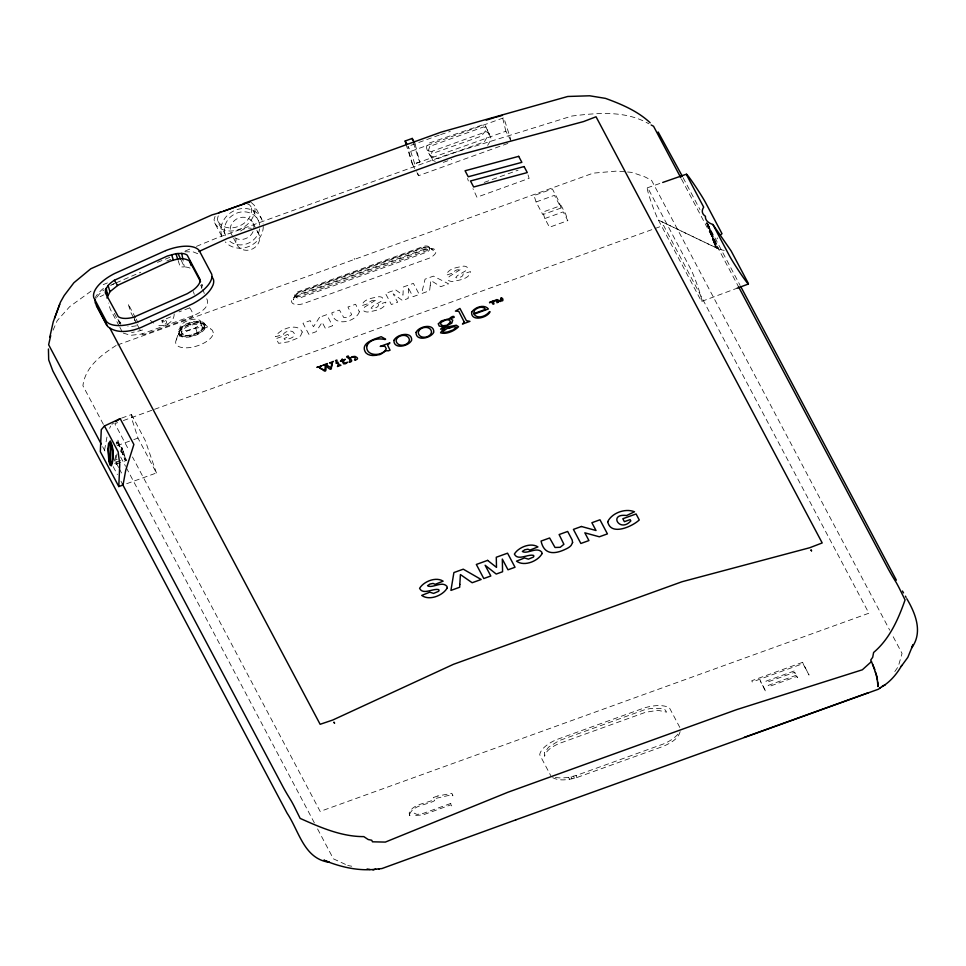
<?xml version="1.0" encoding="UTF-8"?>
<svg xmlns="http://www.w3.org/2000/svg" width="966" height="966" viewBox="0 0 966 966"><rect width="100%" height="100%" fill="white"/><g stroke="black" fill="none" stroke-linecap="round" stroke-linejoin="round"><path stroke-width="0.72" stroke-dasharray="4.83 3.62" d="M121.595 418.109L131.497 414.535L131.388 417.602L137.981 438.093L156.444 472.966L125.809 484.026M104.557 450.156L107.262 435.437M120.714 451.798L121.776 447.5L123.25 451.219A12.027 0.857 70.1 0 1 124.674 458.995A12.027 0.857 70.1 0 1 117.864 440.182L116.174 443.02M121.209 451.943L122.223 448.333M680.161 731.612C678.217 739.195 670.259 743.12 663.714 746.163L576.75 777.582C569.034 779.695 560.123 781.47 552.637 777.678M114.7 460.082L116.125 453.948M117.043 453.923L115.328 461.362L114.688 460.166L117.212 459.261M174.194 313.914C174.303 322.91 163.423 327.691 155.937 324.926M201.749 287.192L201.906 284.282L202.848 287.144M409.584 814.302C413.46 804.726 426.912 805.089 434.64 800.669L434.229 799.389C426.501 803.797 413.05 803.446 409.161 813.01L409.874 815.702L409.463 814.423M176.271 339.923L178.903 331.592M215.08 216.336L214.054 219.56L214.681 222.904L222.494 237.66A21.687 19.344 -27.9 0 1 236.585 209.731A21.687 19.344 -27.9 0 1 263.09 223.907M218.28 215.865C214.983 223.243 224.269 229.461 225.766 236.115A18.064 16.108 -27.9 0 1 242.333 211.856A18.064 16.108 -27.9 0 1 258.188 233.675A18.064 16.108 -27.9 0 1 229.063 240.643M53.07 330.191L57.211 320.652L69.709 306.633L92.543 290.078M109.629 428.288L110.619 426.042M201.254 288.484L201.616 287.687M116.367 444.106L118.275 440.882L117.864 440.182M487.661 145.383L491.38 139.128L485.5 126.015L482.698 124.843L428.216 143.391C423.168 148.752 431.355 155.248 432.635 160.344L435.243 161.37M894.794 671.551L898.247 666.625L902.051 653.439L891.618 633.744M114.737 463.414L116.234 464.115L117.127 463.112M189.541 307.84C189.517 307.019 195.325 315.761 191.739 317.307L144.067 334.526L142.449 334.441L139.732 329.334M114.954 461.736L115.92 462.376L117.152 461.422M103.422 288.448C100.79 290.271 87.073 303.892 103.833 294.799M189.396 307.973L179.024 311.897M111.923 424.315L113.541 423.096M116.162 345.454C101.309 354.933 85.213 366.887 82.907 385.724L103.736 425.064M170.668 316.884L161.322 320.905M111.947 284.656L114.688 283.473M116.065 282.881L140.734 272.255M166.78 261.025L170.897 259.25M103.217 284.644L107.395 282.929M157.482 262.366L170.004 257.234M185.315 250.943L190.882 248.66M196.448 246.378L217.326 237.805L445.954 155.224L571.957 116.029C597.64 112.877 625.413 110.281 648.802 123.769M701.859 301.332L737.094 288.218M410.852 145.335L439.204 135.095M510.978 140.879L505.87 131.231L412.627 164.594L412.084 162.831A50.884 3.598 70.1 0 1 408.195 147.581L408.026 146.349L410.695 151.384L503.793 117.755L510.7 139.225M405.949 144.043L412.47 164.292L419.679 162.046L415.078 143.801M443.297 162.397L451.738 159.342M417.203 173.252L418.52 175.715L510.205 142.594M484.232 182.393L518.078 170.173M117.574 344.947L593.172 173.156L617.093 171.054L626.089 171.876M536.082 201.979L554.424 195.349L561.125 207.992L542.783 214.621L536.082 201.979L534.029 195.567L552.371 188.95L559.06 201.592L561.125 207.992M544.848 218.521L563.19 211.892L567.803 220.622L549.461 227.251L544.848 218.521L542.783 212.122L561.125 205.492L565.75 214.223L567.803 220.622M117.671 422.625L114.833 423.639L128.949 450.301M123.346 420.572L153.123 409.813M154.536 409.306L663.57 225.428L868.893 613.217L320.157 811.428L132.475 456.954M117.091 445.64L132.402 440.098M133.803 439.602L137.981 438.093M116.294 462.316L125.254 459.079M116.234 464.115L125.834 460.637M555.305 777.34A26.65 11.906 -17.8 0 0 568.551 777.304L576.086 775.529L663.231 744.049A26.65 11.906 -17.8 0 0 678.953 732.675M647.292 187.839L661.299 182.96M440.617 134.576L450.277 131.436M184.76 251.764L193.405 251.957L199.515 254.42M627.586 172.008L632.078 172.419L644.769 176.826L651.543 180.316L889.722 630.158M347.712 865.488L351.745 866.236M427.383 150.442L434.797 152.676L481.37 136.134L486.405 129.746L485.5 126.015M251.269 202.498L254.493 205.504L261.665 219.041M247.429 203.886L249.626 204.901L251.16 206.953L258.381 220.598M724.246 250.399A31.48 10.095 -8.6 0 1 718.837 249.035L658.426 220.115A18.04 1.28 70.1 0 1 649.659 197.535A18.04 1.28 70.1 0 1 648.548 189.384L690.726 269.055A18.04 1.28 70.1 0 1 699.493 291.635A18.04 1.28 70.1 0 1 700.604 299.786L658.426 220.115L717.762 248.588L708.283 224.945M345.442 864.389L333.403 858.834L317.174 828.176M123.298 333.113L130.736 335.323L141.555 334.079L194.275 315.194C200.759 312.501 211.204 306.343 206.338 297.902M117.9 319.42L121.088 323.417M489.726 134.008L486.321 131.69L432.345 151.191L430.981 155.224L432.635 160.344M203.657 323.658L210.66 328.911M150.322 320.326L153.691 323.079M218.002 221.431C227.517 236.066 254.831 223.617 251.16 206.953M214.681 222.904C217.628 228.507 224.209 230.862 230.21 231.043A21.469 17.4 -25.5 0 0 249.868 221.878C253.43 217.35 256.34 211.325 254.493 205.504M683.095 177.696L700 209.622M707.052 222.929L740.161 285.465M681.453 178.964L738.519 286.733M412.47 164.292L416.551 172.008M679.822 727.422L669.486 707.909A26.65 11.906 -17.8 0 0 644.129 707.981L556.984 739.461A26.65 11.906 -17.8 0 0 539.716 754.784L550.729 775.601M354.184 258.405L354.667 259.311M253.044 223.146L256.231 229.159M256.859 230.355L258.779 233.965M233.023 237.177L231.115 233.567A12.147 10.831 -27.9 0 1 240.534 217.507A12.147 10.831 -27.9 0 1 253.853 228.761M233.663 238.385L236.839 244.386M200.65 285.175L202.003 287.735M135.494 317.814L128.055 303.747L130.941 312.718L133.646 317.826M136.17 319.082L138.21 322.922M134.322 319.106L136.351 322.934M137.027 324.214L139.056 328.054M114.29 313.322L119.712 323.562L119.253 321.98M119.168 326.001L110.366 309.374L108.337 303.058M119.844 327.269L122.549 332.389M131.497 414.535L145.19 440.387L156.444 472.966M117.152 442.488L121.1 449.951M121.487 450.675L126.775 460.661M120.641 457.003L125.568 466.312M126.28 467.641L315.182 824.421M116.596 463.656L118.625 467.484M119.301 468.752L122.67 475.127M102.625 446.69L106.139 453.344M113.191 466.65L117.417 474.632M120.967 481.153L123.02 485.029M568.551 777.304L569.59 779.272M181.173 260.192L184.337 266.906A20.745 9.274 -17.8 0 1 190.7 268.415M571.051 776.833L571.969 778.813M708.102 224.317L718.837 249.035M707.064 223.291L715.359 242.478M706.81 223.218L715.13 243.625L706.738 222.748M707.909 224.233L717.762 248.588A31.48 10.095 -8.6 0 1 715.335 247.018L707.076 222.808M573.575 776.241L574.384 778.246M707.1 224.064L715.057 244.772L706.979 223.17M121.776 447.5L122.127 448.417A10.36 0.737 70.1 0 1 124.566 458.27A10.36 0.737 70.1 0 1 118.395 441.462L118.275 440.882M708.078 224.837L716.82 248.105L708.006 224.184M707.003 223.472L715.118 245.895L707.498 223.931M707.824 224.064L716.011 247.574L708.332 224.812M202.884 289.269L204.273 293.507M178.118 260.446L180.244 266.978L184.337 266.906L182.779 258.828M193.369 291.611L194.275 294.376M528.028 174.882L529.139 178.348L476.938 197.209L472.942 188.636M467.532 178.42L468.353 180.968M413.436 142.847L419.522 161.745M410.695 151.384L415.754 167.13M417.59 172.854L418.52 175.715M429.109 247.139L429.52 248.419A6.303 2.813 -17.8 0 1 427.37 251.897L300.064 297.878A6.303 2.813 -17.8 0 1 295.511 296.816L295.089 295.536A6.303 2.813 -17.8 0 1 297.25 292.058L424.545 246.076A6.303 2.813 -17.8 0 1 429.109 247.139A6.303 2.813 -17.8 0 1 426.948 250.617L299.653 296.598A6.303 2.813 -17.8 0 1 295.089 295.536M576.086 775.529L576.75 777.582M204.623 323.598L205.034 324.878A14.067 6.291 -17.8 0 0 183.202 327.172A14.067 6.291 -17.8 0 0 186.39 337.279A14.067 6.291 -17.8 0 0 205.529 326.448L204.623 323.598A14.067 6.291 -17.8 0 0 182.791 325.892A14.067 6.291 -17.8 0 0 185.979 335.999A14.067 6.291 -17.8 0 0 205.118 325.168M203.754 323.936L204.164 325.216A13.126 5.868 -17.8 0 0 183.794 327.353A13.126 5.868 -17.8 0 0 186.776 336.784A13.126 5.868 -17.8 0 0 204.623 326.677L203.754 323.936A13.126 5.868 -17.8 0 0 183.383 326.073A13.126 5.868 -17.8 0 0 186.366 335.504A13.126 5.868 -17.8 0 0 204.212 325.397M200.276 320.966L201.918 326.085M195.579 327.764L197.233 332.884M180.437 328.633L182.079 333.753M179.434 333.342L179.845 334.622M178.553 333.681L178.964 334.96M165.572 320.289C169.485 323.815 161.274 326.689 162.24 321.497M133.876 317.15L134.962 320.821M505.87 131.231L502.441 117.043M120.013 322.704L120.46 324.274M136.435 325.771A20.745 9.274 -17.8 0 1 127.898 326.484M253.044 231.623A12.147 10.831 -27.9 0 1 234.847 237.793M257.222 231.599A12.147 10.831 -27.9 0 1 250.882 249.614A12.147 10.831 -27.9 0 1 236.042 238.771M240.582 231.031A12.147 10.831 -27.9 0 1 251.377 228.29M97.168 297.021A33.218 14.84 -17.8 0 1 104.05 289.788M110.643 285.525A33.218 14.84 -17.8 0 1 113.855 283.883M142.461 329.986A33.218 14.84 -17.8 0 1 131.569 332.473M263.271 226.479A21.687 19.344 -27.9 0 1 248.89 246.487A21.687 19.344 -27.9 0 1 225.259 241.898M715.335 247.018A31.48 16.748 -6.2 0 1 717.641 237.926M295.511 296.816A6.303 2.813 -17.8 0 1 297.661 293.338L424.955 247.356A6.303 2.813 -17.8 0 1 429.52 248.419M359.364 311.789C356.152 321.75 333.825 327.715 331.821 312.815L339.464 310.062L343.763 317.536L348.291 317.222L351.672 314.675L347.941 306.995L355.585 304.242L359.364 311.789M375.388 300.354L364.46 307.188L363.421 310.315A9.117 4.081 -17.8 0 0 367.78 312.03C373.842 310.823 385.06 309.772 385.881 302.141L378.479 304.568L378.153 306.125A4.045 1.811 -17.8 0 1 376.148 307.599L372.417 308.589L371.113 308.106L372.779 306.198L381.606 301.03L382.633 298.108A7.547 3.369 -17.8 0 0 378.926 296.719C373.287 297.951 363.18 298.784 361.912 305.667L369.241 303.239L369.869 301.718L372.236 300.462L375.388 300.354M460.021 269.78L449.105 276.614L448.055 279.754A9.117 4.081 -17.8 0 0 452.414 281.456C458.476 280.249 469.693 279.198 470.514 271.567L463.112 273.994L462.786 275.551A4.045 1.811 -17.8 0 1 460.782 277.025L457.051 278.015L455.747 277.544L457.413 275.624L466.24 270.456L467.266 267.534A7.547 3.369 -17.8 0 0 463.559 266.145C457.92 267.377 447.813 268.21 446.558 275.093L453.875 272.678L454.503 271.144L456.87 269.888L460.021 269.78M408.497 288.254L408.159 298.458L402.472 300.511L393.162 293.797L397.642 302.261L391.363 304.519L385.494 293.435L395.565 289.8L402.991 295.149L403.305 286.999L413.388 283.364L419.256 294.449L412.977 296.719L408.497 288.254M302.261 332.038L300.643 335.721A10.747 4.806 -17.8 0 1 297.286 338.281L288.387 341.831L278.631 343.341L276.119 338.619L287.965 334.345L289.184 336.651L284.064 338.498L284.608 339.537L287.59 339.151A8.175 3.659 -17.8 0 0 291.382 337.919L292.432 337.363A5.12 2.294 -17.8 0 0 294.364 335.444C295.185 329.068 285.018 330.384 283.207 334.598L275.503 336.675C279.319 329.068 297.685 322.125 302.261 332.038M430.22 285.453L429.629 290.706L421.599 293.604L425.052 279.15L433.408 276.131L448.598 283.847L440.774 286.673L430.848 280.478L430.22 285.453M544.558 752.707L544.534 756.233C546.358 749.652 553.252 746.223 558.988 743.554L645.517 712.292L657.81 710.3L666.6 712.135L665.151 709.865L660.14 708.32L650.613 708.489L644.696 709.72L559.048 740.656L548.579 747.153L544.558 752.707M189.795 324.866L190.93 324.648L189.795 324.866M294.727 295.62L293.386 299.822L298.494 295.451L424.931 249.783L430.788 249.3L433.42 250.242L428.989 247.127L423.845 247.187L298.277 292.541L294.727 295.62M429.798 146.385L428.433 150.418L430.087 155.538L437.936 158.605L484.377 141.821L488.832 134.322L487.19 129.203L483.785 126.884L429.798 146.385M319.553 317.259L313.455 326.762L310.207 320.627L302.986 323.236L308.866 334.321L316.087 331.712L322.149 322.27L325.373 328.368L332.57 325.759L326.701 314.675L319.553 317.259M424.835 249.023L297.878 294.884A11.556 5.168 -17.8 0 0 291.804 302.443A11.556 5.168 -17.8 0 0 302.66 303.892L429.616 258.043A11.556 5.168 -17.8 0 0 435.69 250.472A11.556 5.168 -17.8 0 0 424.835 249.023M802.577 662.35L751.802 680.692L752.212 681.972L802.988 663.63L809.037 675.053L802.577 662.35M437.513 796.056L433.275 797.59L433.686 798.87L452.257 794.62L452.897 795.827L451.846 793.34L437.513 796.056M794.149 671.008L765.929 681.199L766.34 682.479L794.559 672.288L795.199 673.495L794.149 671.008M796.37 675.222L768.163 685.413L768.574 686.693L796.781 676.502L797.421 677.697L796.37 675.222M450.711 803.471L422.504 813.662L416.901 814.398L413.69 812.901L415.863 815.413L422.915 814.942L451.122 804.75L452.076 806.55L450.711 803.471M163.966 320.048L163.52 320.181A1.775 0.797 -17.8 0 0 162.554 321.738A1.775 0.797 -17.8 0 0 165.415 320.893A1.775 0.797 -17.8 0 0 163.966 320.048M764.903 689.567L760.121 680.547L765.313 690.847L764.903 689.567M213.269 332.775L212.58 330.601A19.549 8.73 -17.8 0 0 182.26 333.777A19.549 8.73 -17.8 0 0 186.679 347.832A19.549 8.73 -17.8 0 0 213.269 332.775M186.933 335.528A10.711 4.782 -17.8 0 0 202.292 327.281A10.711 4.782 -17.8 0 0 186.764 326.955A10.711 4.782 -17.8 0 0 186.933 335.528M185.291 330.408A10.711 4.782 -17.8 0 0 200.65 322.161A10.711 4.782 -17.8 0 0 185.122 321.835A10.711 4.782 -17.8 0 0 185.291 330.408"/><path stroke-width="1.45" d="M48.433 348.992L48.686 359.847L52.852 370.968L287.131 813.239C299.206 831.243 303.94 858.883 329.334 862.3L323.851 860.175C341.143 867.396 360.716 871.839 379.336 868.748L378.515 868.869L381.908 868.555L515.844 819.856M118.794 486.562L119.748 464.537L118.154 451.834L104.473 425.982L120.182 418.628L133.876 444.481L125.725 470.309L123.02 485.029L118.794 486.562L100.331 451.69L101.273 429.677L104.473 425.982M106.936 298.011L109.931 291.72L118.106 285.127L169.75 261.315C175.921 259.262 184.059 256.751 189.722 261.267L200.554 281.734M95.066 299.062L95.199 302.793L107.794 326.593C117.333 334.333 131.207 331.58 141.628 327.22L192.657 303.807C200.699 299.4 209.224 293.857 213.003 285.115A33.17 14.973 -23.8 0 0 213.45 279.476L212.061 276.831M49.749 337.412L53.239 321.787L59.663 304.471M50.703 335.637L48.638 344.729L101.213 444.034M502.405 115.365L495.691 117.248M501.137 298.265C502.743 306.403 493.711 295.572 497.816 302.116C499.531 301.839 497.828 302.346 496.935 302.696C499.241 301.151 493.445 299.557 496.995 299.617L500.159 301.138L500.919 298.192C504.192 296.816 502.791 304.858 501.221 298.228M105.62 289.51L105.318 292.891L118.25 316.619A20.745 9.358 -23.2 0 0 133.876 317.15L187.332 293.652L192.922 290.235A20.745 9.358 -23.2 0 0 200.276 279.838L187.211 255.145A20.745 9.358 -23.2 0 0 181.741 253.394L175.921 253.672L167.396 256.014L114.35 280.273A20.745 9.358 -23.2 0 0 108.12 285.525L105.62 289.51L107.419 295.741M54.555 318.237L60.496 302.08L64.167 295.572L73.887 282.748L90.78 268.777L212.061 214.875C225.006 211.433 237.298 205.492 249.989 202.087M901.713 665.417C896.581 674.57 889.191 683.107 879.845 687.961L880.557 687.514L878.589 689.156L515.627 819.929M901.193 666.431L907.823 657.351L912.979 644.805L911.65 647.848C923.146 632.332 915.514 613.398 906.796 598.703M738.519 286.733L888.213 568.914A273.112 19.332 70.1 0 0 892.886 577.076L896.207 582.498A129.879 9.189 70.1 0 1 899.02 587.69L905.07 599.91C898.283 619.303 889.565 639.045 873.614 652.473L872.696 657.315L870.728 660.019L871.429 661.577L862.348 669.788L736.563 709.66L507.923 792.241L385.337 842.086L372.453 841.809L371.753 840.251L368.227 839.539L363.808 836.616C341.421 836.689 320.374 827.415 300.16 818.407L294.111 806.187A129.879 9.189 70.1 0 0 291.297 800.995L287.989 795.573A273.112 19.332 70.1 0 1 283.304 787.411L122.344 483.942M115.63 421.659L120.182 418.628M218.859 212.822L220.852 211.699M223.605 211.131L244.495 203.754M198.924 251.498L227.384 238.445L456.012 155.864L583.597 121.559L596.046 116.777L822.199 542.94L809.762 547.722L682.068 581.725L453.44 664.318L332.751 720.032L320.132 724.295L109.895 328.186M737.094 288.218L748.372 284.028M882.381 685.993L885.073 685.003M405.949 144.043L405.177 140.988L412.24 138.44L414.511 142.727M243.577 203.488L441.051 132.161L567.791 96.479L589.683 95.791L605.477 98.375C621.343 104.159 637.705 111.03 650.166 122.791M744.255 737.348L868.494 692.646M372.985 869.968L375.689 869.014M662.7 182.465L686.512 174.17M486.272 120.134L494.338 117.659M448.369 328.15L450.216 327.631M367.08 868.989L370.038 869.485M651.169 125L653.535 126.232L680.752 177.635M712.872 224.486L731.177 251.015L747.684 282.193A18.04 0.857 56.7 0 1 742.347 276.143A18.04 0.857 56.7 0 1 729.378 255.676L712.872 224.486A27.664 12.546 -12 0 1 705.446 216.275A27.664 11.725 -12.3 0 1 703.707 207.183L687.2 176.005A18.04 0.857 56.7 0 1 692.525 182.055A18.04 0.857 56.7 0 1 705.506 202.522L722.013 233.712A31.48 16.748 -6.2 0 0 720.745 234.714M658.136 131.992L682.394 176.367M114.35 280.273L117.502 285.501M902.437 591.035L903.524 592.883M905.408 596.167L906.096 597.399M896.376 580.18L740.862 286.805M405.177 140.988L406.891 144.212M96.334 305.691L106.84 325.518M177.973 253.43L180.533 258.852M871.429 661.577L874.798 669.486M872.552 664.234L876.899 676.333L878.022 686.621L877.804 681.984M189.722 261.267L191.123 265.553M175.921 253.672L177.696 259.142M171.586 254.613L173.361 260.096M875.353 671.853L877.502 680.112M108.12 285.525L109.931 291.72M412.24 138.44L412.748 140.481M181.741 253.394L182.779 258.828M106.224 288.218L107.552 295.499M492.527 301.464C496.029 304.338 492.129 305.86 492.008 301.766C491.018 300.921 489.062 304.109 489.641 302.273L494.604 300.474L495.413 300.909L492.527 301.464M107.975 448.779L108.844 461.217L110.052 465.105L111.392 465.853C114.242 458.174 113.867 448.309 110.317 440.931L108.542 443.551L107.975 448.779M108.325 449.419L109.073 460.13L110.124 463.487L111.271 464.127C113.722 457.522 113.396 449.021 110.341 442.657L109.255 443.466L108.325 449.419M442.826 331.483L443.563 332.497L447.62 331.93L453.235 329.901L456.507 327.233L453.779 326.75L446.956 328.549L442.826 331.483M110.535 444.517L109.786 461.941L110.414 463.137L111.175 445.712L110.535 444.517M459.804 584.43L459.683 587.243L450.929 590.407L453.899 572.56L463.257 569.179L481.153 579.491L472.169 582.74L460.408 574.553L459.804 584.43M607.735 521.664C610.621 536.384 632.38 526.506 639.263 519.962L636.087 513.96L622.828 518.742L624.386 521.676L630.122 519.599L630.822 520.928C619.629 533.341 608.049 513.055 626.608 515.53L634.493 511.787C625.594 508.019 611.961 512.789 607.735 521.664M438.371 323.839L439.192 326.061L443.309 326.75L440.605 329.14L445.024 328.911L441.8 330.903L440.544 332.799C446.207 334.743 454.539 330.94 458.56 326.737L456.278 325.228L442.706 327.872L451.822 323.139L452.728 320.181L450.373 318.744L454.225 317.271C454.31 314.976 450.144 317.524 449.516 318.635L441.329 320.917L438.371 323.839M325.385 365.426L324.89 369.954C311.124 367.128 330.203 363.542 316.86 367.37C321.436 365.341 327.027 377.984 325.856 365.728C335.359 375.062 328.706 363.288 333.391 361.405C323.622 365.764 336.192 358.41 330.903 367.78L325.953 364.544L327.45 363.554L322.873 365.196L325.385 365.426M366.839 345.864C365.208 356.683 382.79 356.816 386.279 348.714L384.866 346.19L380.218 346.383L389.938 342.882L387.62 345.212L390.059 350.211L388.32 350.839C385.06 349.378 381.799 355.331 377.791 354.884C373.782 355.899 368.807 356.007 365.764 352.735C359.376 343.027 374.651 339.054 381.184 336.699L385.639 339.187L385.072 339.537C378.672 337.991 369.857 339.211 366.839 345.864M396.495 339.006L396.12 340.744C397.147 347.627 408.69 346.033 409.439 339.863C408.413 333.548 399.2 334.478 396.495 339.006M418.628 331.012L418.254 332.751C419.28 339.634 430.824 338.04 431.573 331.869C430.534 325.554 421.333 326.484 418.628 331.012M393.935 340.394C393.5 349.752 408.92 346.347 411.661 340.201C412.156 330.867 396.628 334.224 393.935 340.394M416.068 332.401C415.621 341.759 431.053 338.354 433.782 332.207C434.289 322.873 418.761 326.23 416.068 332.401M471.625 312.223C470.961 322.04 487.323 317.935 490.124 311.74L489.436 311.704C486.272 316.003 477.699 319.661 474.004 314.167L488.398 308.975C484.135 303.735 474.777 307.297 471.625 312.223M447.282 587.811C443.213 595.467 429.327 601.106 421.731 595.406L429.761 592.194L433.601 593.402L438.492 591.373A3.526 1.582 -17.8 0 0 438.443 589.562C432.792 588.318 422.866 595.298 419.594 588.318C423.615 581.532 435.956 576.436 443.116 581.17L435.159 584.321L433.07 583.428L429.991 584.032L427.527 585.722C432.394 588.801 441.957 580.53 446.968 586.374L447.282 587.811M542.083 553.578C538.002 561.234 524.115 566.861 516.532 561.161L524.55 557.95L528.39 559.157L533.292 557.128A3.526 1.582 -17.8 0 0 533.232 555.317C527.581 554.086 517.667 561.053 514.383 554.073C518.404 547.287 530.745 542.192 537.917 546.925L529.96 550.089L527.871 549.195L524.792 549.787L522.328 551.489C527.182 554.569 536.746 546.297 541.757 552.141L542.083 553.578M572.596 542.481L571.22 545.295A10.264 4.588 -17.8 0 1 565.835 549.05C555.438 554.158 544.112 555.547 541.069 541.069L549.63 537.977L555.027 547.481L560.22 547.299L563.903 544.293L559.109 534.548L567.67 531.457L572.114 539.849L572.596 542.481M341.952 359.738L340.443 361.187L341.916 360.837L343.655 363.844L345.587 363.723L347.506 362.238L344.633 363.373L342.99 360.451L345.309 359.352L342.87 360.233L342.205 358.966L341.952 359.738M450.53 322.089L447.029 325.276L442.996 325.747L441.353 324.842A7.523 3.369 -17.8 0 1 441.148 322.258L446.437 319.625L449.516 320.169L450.53 322.089M464.272 322.064L462.46 324.057L469.947 321.352L466.409 320.664L459.937 308.444L455.433 311.112L458.753 311.293L464.272 322.064M474.378 310.448L473.726 313.636L485.62 309.337C482.867 305.522 477.047 307.55 474.378 310.448M335.528 360.608C336.325 362.395 338.583 358.736 335.528 360.608M349.825 361.562C346.383 362.975 355.621 361.876 349.704 358.76C351.298 356.671 355.705 355.874 355.307 359.726C351.624 360.813 362.153 359.473 354.969 356.394L352.469 356.659L349.571 358.495L348.231 355.959C343.377 357.36 350.984 357.179 349.825 361.562M338.354 365.74L337.424 366.525L340.913 365.269L339.392 365.136L337.726 361.984C332.859 364.049 338.981 361.767 338.354 365.74M165.657 250.629L114.604 273.523A33.218 14.985 -23.2 0 0 93.762 297.6L106.357 321.4A33.218 14.985 -23.2 0 0 139.804 321.135L190.857 298.24A33.218 14.985 -23.2 0 0 211.699 274.163L199.105 250.363A33.218 14.985 -23.2 0 0 165.657 250.629M487.613 560.377L476.335 564.458L483.785 578.537L490.813 576.002L485.125 565.255L496.222 574.045L502.574 571.751L502.308 559.06L507.995 569.795L515.023 567.259L507.561 553.18L496.283 557.249L496.5 567.38L487.613 560.377M581.423 526.494L573.418 529.392L580.868 543.472L588.934 540.562L584.841 532.821L599.331 536.794L607.421 533.884L599.971 519.793L591.88 522.715L596.01 530.503L581.423 526.494M518.682 156.347L465.069 170.765L468.244 176.766L521.869 162.348L518.682 156.347M524.091 166.563L470.478 180.98L473.666 186.993L527.279 172.576L524.091 166.563M811.525 550.801L810.957 549.847L811.525 550.813M334.514 723.099L333.946 722.145L334.514 723.111"/></g></svg>
